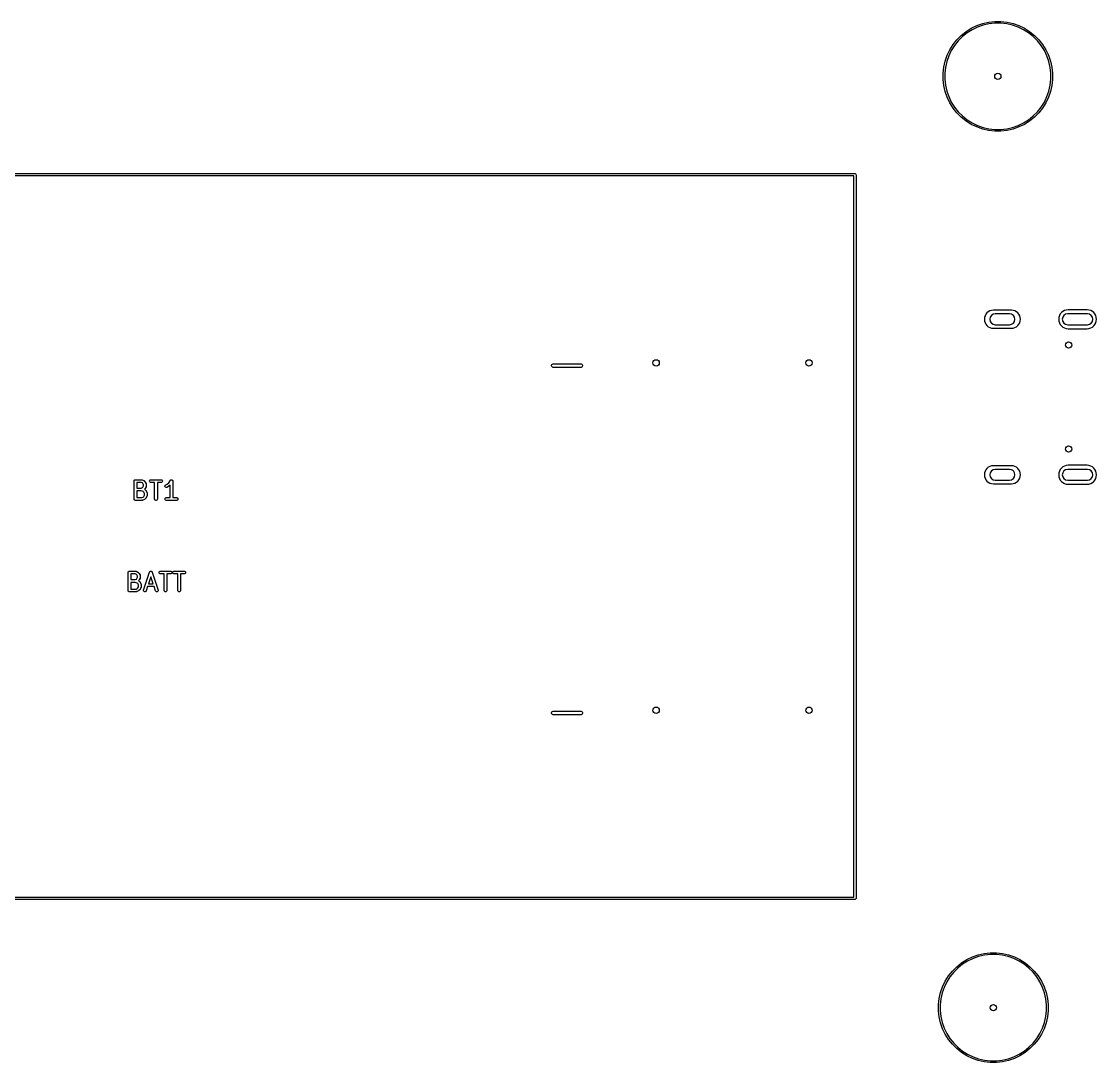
# Model space of a CAD drawing. Header units: inches. Extents: x 4.11 to 10.25, y -6.46 to -1.35.
# Drawn here: x 7.022 to 9.373, y -3.627 to -1.35 of the extents above; entities that cross this region are included whole.
import ezdxf

# ---------------------------------------------------------------- set-up
doc = ezdxf.new("R2010")
doc.units = ezdxf.units.IN
doc.header["$MEASUREMENT"] = 0
doc.layers.add('BLACK', color=250, linetype='CONTINUOUS')

msp = doc.modelspace()

# ---------------------------------------------------------------- linework, layer by layer
at = {"layer": 'BLACK', "linetype": 'CONTINUOUS'}
for p, q in [((9.0996, -1.3645), (9.1117, -1.3587)), ((9.1131, -1.3621), (9.1014, -1.3678)), ((9.1117, -1.3587), (9.1244, -1.3542)), ((9.1254, -1.3578), (9.1131, -1.3621)), ((9.1244, -1.3542), (9.1375, -1.3512)), ((9.1382, -1.3549), (9.1254, -1.3578)), ((9.1375, -1.3512), (9.1509, -1.3497)), ((9.1511, -1.3535), (9.1382, -1.3549)), ((9.1509, -1.3497), (9.1644, -1.3497)), ((9.1642, -1.3535), (9.1511, -1.3535)), ((9.1771, -1.3549), (9.1642, -1.3535)), ((9.1644, -1.3497), (9.1777, -1.3512)), ((9.1898, -1.3578), (9.1771, -1.3549)), ((9.1777, -1.3512), (9.1909, -1.3542)), ((9.2021, -1.3621), (9.1898, -1.3578)), ((9.1909, -1.3542), (9.2036, -1.3587)), ((9.2139, -1.3678), (9.2021, -1.3621)), ((9.2036, -1.3587), (9.2157, -1.3645)), ((9.0681, -1.3896), (9.0776, -1.3801)), ((9.0801, -1.3829), (9.0709, -1.3921)), ((9.0776, -1.3801), (9.0882, -1.3717)), ((9.0903, -1.3747), (9.0801, -1.3829)), ((9.0882, -1.3717), (9.0996, -1.3645)), ((9.1014, -1.3678), (9.0903, -1.3747)), ((9.2249, -1.3747), (9.2139, -1.3678)), ((9.2157, -1.3645), (9.2271, -1.3717)), ((9.2351, -1.3829), (9.2249, -1.3747)), ((9.2271, -1.3717), (9.2376, -1.3801)), ((9.2444, -1.3921), (9.2351, -1.3829)), ((9.2376, -1.3801), (9.2472, -1.3896)), ((9.0526, -1.4115), (9.0597, -1.4001)), ((9.0628, -1.4023), (9.0558, -1.4133)), ((9.0597, -1.4001), (9.0681, -1.3896)), ((9.0709, -1.3921), (9.0628, -1.4023)), ((9.2525, -1.4023), (9.2444, -1.3921)), ((9.2472, -1.3896), (9.2556, -1.4001)), ((9.2594, -1.4133), (9.2525, -1.4023)), ((9.2556, -1.4001), (9.2627, -1.4115)), ((9.0423, -1.4364), (9.0467, -1.4237)), ((9.0502, -1.4251), (9.0459, -1.4374)), ((9.0467, -1.4237), (9.0526, -1.4115)), ((9.0558, -1.4133), (9.0502, -1.4251)), ((9.2651, -1.4251), (9.2594, -1.4133)), ((9.2627, -1.4115), (9.2686, -1.4237)), ((9.2694, -1.4374), (9.2651, -1.4251)), ((9.2686, -1.4237), (9.273, -1.4364)), ((9.0378, -1.4629), (9.0393, -1.4495)), ((9.0393, -1.4495), (9.0423, -1.4364)), ((9.043, -1.4501), (9.0415, -1.4631)), ((9.0459, -1.4374), (9.043, -1.4501)), ((9.2723, -1.4501), (9.2694, -1.4374)), ((9.2738, -1.4631), (9.2723, -1.4501)), ((9.273, -1.4364), (9.276, -1.4495)), ((9.276, -1.4495), (9.2775, -1.4629)), ((9.0378, -1.4631), (9.0378, -1.4629)), ((9.0378, -1.4763), (9.0378, -1.4631)), ((9.0393, -1.4897), (9.0378, -1.4763)), ((9.0415, -1.4631), (9.0415, -1.4761)), ((9.0415, -1.4761), (9.043, -1.4891)), ((9.2723, -1.4891), (9.2738, -1.4761)), ((9.2738, -1.4761), (9.2738, -1.4631)), ((9.2775, -1.4763), (9.276, -1.4897)), ((9.2775, -1.4629), (9.2775, -1.4763)), ((9.0423, -1.5028), (9.0393, -1.4897)), ((9.0467, -1.5156), (9.0423, -1.5028)), ((9.043, -1.4891), (9.0459, -1.5018)), ((9.0459, -1.5018), (9.0502, -1.5141)), ((9.2651, -1.5141), (9.2694, -1.5018)), ((9.273, -1.5028), (9.2686, -1.5156)), ((9.2694, -1.5018), (9.2723, -1.4891)), ((9.276, -1.4897), (9.273, -1.5028)), ((9.0526, -1.5277), (9.0467, -1.5156)), ((9.0502, -1.5141), (9.0558, -1.5259)), ((9.0597, -1.5391), (9.0526, -1.5277)), ((9.0558, -1.5259), (9.0628, -1.5369)), ((9.2525, -1.5369), (9.2594, -1.5259)), ((9.2627, -1.5277), (9.2556, -1.5391)), ((9.2594, -1.5259), (9.2651, -1.5141)), ((9.2686, -1.5156), (9.2627, -1.5277)), ((9.0681, -1.5496), (9.0597, -1.5391)), ((9.0628, -1.5369), (9.0709, -1.5471)), ((9.0776, -1.5591), (9.0681, -1.5496)), ((9.0709, -1.5471), (9.0801, -1.5563)), ((9.2351, -1.5563), (9.2444, -1.5471)), ((9.2472, -1.5496), (9.2376, -1.5591)), ((9.2444, -1.5471), (9.2525, -1.5369)), ((9.2556, -1.5391), (9.2472, -1.5496)), ((9.0882, -1.5675), (9.0776, -1.5591)), ((9.0801, -1.5563), (9.0903, -1.5645)), ((9.0996, -1.5747), (9.0882, -1.5675)), ((9.0903, -1.5645), (9.1014, -1.5714)), ((9.1117, -1.5805), (9.0996, -1.5747)), ((9.1014, -1.5714), (9.1131, -1.5771)), ((9.2021, -1.5771), (9.2139, -1.5714)), ((9.2157, -1.5747), (9.2036, -1.5805)), ((9.2139, -1.5714), (9.2249, -1.5645)), ((9.2271, -1.5675), (9.2157, -1.5747)), ((9.2249, -1.5645), (9.2351, -1.5563)), ((9.2376, -1.5591), (9.2271, -1.5675)), ((9.1244, -1.585), (9.1117, -1.5805)), ((9.1131, -1.5771), (9.1254, -1.5814)), ((9.1375, -1.588), (9.1244, -1.585)), ((9.1254, -1.5814), (9.1382, -1.5843)), ((9.1509, -1.5895), (9.1375, -1.588)), ((9.1382, -1.5843), (9.1511, -1.5857)), ((9.1644, -1.5895), (9.1509, -1.5895)), ((9.1511, -1.5857), (9.1642, -1.5857)), ((9.1642, -1.5857), (9.1771, -1.5843)), ((9.1777, -1.588), (9.1644, -1.5895)), ((9.1771, -1.5843), (9.1898, -1.5814)), ((9.1909, -1.585), (9.1777, -1.588)), ((9.1898, -1.5814), (9.2021, -1.5771)), ((9.2036, -1.5805), (9.1909, -1.585)), ((5.7858, -1.6823), (8.8449, -1.6823)), ((8.8424, -1.6873), (5.7883, -1.6873)), ((8.8424, -3.2654), (8.8424, -1.6873)), ((8.8449, -1.6823), (8.8458, -1.6825)), ((8.8458, -1.6825), (8.8472, -1.6839)), ((8.8472, -1.6839), (8.8474, -1.6848)), ((8.8474, -1.6848), (8.8474, -3.2679)), ((9.1872, -1.9814), (9.1478, -1.9814)), ((9.1832, -1.9893), (9.1517, -1.9893)), ((9.3537, -1.9893), (9.3104, -1.9893)), ((9.3527, -1.9804), (9.3114, -1.9804)), ((9.1478, -2.0208), (9.1872, -2.0208)), ((9.1517, -2.0129), (9.1832, -2.0129)), ((9.3104, -2.0129), (9.3537, -2.0129)), ((9.3114, -2.0218), (9.3527, -2.0218)), ((8.1815, -2.1017), (8.1821, -2.1003)), ((8.1815, -2.1032), (8.1815, -2.1017)), ((8.1821, -2.1047), (8.1815, -2.1032)), ((8.1821, -2.1003), (8.1832, -2.0992)), ((8.1832, -2.1058), (8.1821, -2.1047)), ((8.1832, -2.0992), (8.1846, -2.0986)), ((8.1846, -2.1063), (8.1832, -2.1058)), ((8.1846, -2.0986), (8.1854, -2.0985)), ((8.1854, -2.1064), (8.1846, -2.1063)), ((8.1854, -2.0985), (8.2454, -2.0985)), ((8.2454, -2.1064), (8.1854, -2.1064)), ((8.2454, -2.0985), (8.2461, -2.0986)), ((8.2461, -2.1063), (8.2454, -2.1064)), ((8.2461, -2.0986), (8.2475, -2.0992)), ((8.2475, -2.1058), (8.2461, -2.1063)), ((8.2475, -2.0992), (8.2486, -2.1003)), ((8.2486, -2.1047), (8.2475, -2.1058)), ((8.2486, -2.1003), (8.2492, -2.1017)), ((8.2492, -2.1032), (8.2486, -2.1047)), ((8.2492, -2.1017), (8.2492, -2.1032)), ((9.1872, -2.3216), (9.1478, -2.3216)), ((9.3527, -2.3206), (9.3114, -2.3206)), ((9.1832, -2.3294), (9.1517, -2.3294)), ((9.3537, -2.3294), (9.3104, -2.3294)), ((7.2683, -2.3549), (7.2684, -2.3543)), ((7.2683, -2.3943), (7.2683, -2.3549)), ((7.2684, -2.3543), (7.2688, -2.3533)), ((7.2688, -2.3533), (7.2697, -2.3525)), ((7.2697, -2.3525), (7.2707, -2.352)), ((7.2707, -2.352), (7.2713, -2.352)), ((7.2713, -2.352), (7.2844, -2.352)), ((7.2837, -2.3579), (7.2743, -2.3579)), ((7.2743, -2.3579), (7.2743, -2.3707)), ((7.2743, -2.3707), (7.2837, -2.3707)), ((7.2864, -2.3592), (7.2837, -2.3579)), ((7.2837, -2.3707), (7.2864, -2.3694)), ((7.2844, -2.352), (7.285, -2.352)), ((7.285, -2.352), (7.2851, -2.3521)), ((7.2851, -2.3521), (7.2852, -2.3521)), ((7.2852, -2.3521), (7.2857, -2.3523)), ((7.2857, -2.3523), (7.2895, -2.3541)), ((7.2876, -2.3604), (7.2864, -2.3592)), ((7.2864, -2.3694), (7.2876, -2.3682)), ((7.289, -2.3631), (7.2876, -2.3604)), ((7.2876, -2.3682), (7.289, -2.3655)), ((7.289, -2.3655), (7.289, -2.3631)), ((7.2895, -2.3541), (7.2897, -2.3543)), ((7.2897, -2.3543), (7.2898, -2.3543)), ((7.2898, -2.3543), (7.2899, -2.3544)), ((7.2899, -2.3544), (7.29, -2.3545)), ((7.29, -2.3545), (7.29, -2.3545)), ((7.29, -2.3545), (7.2903, -2.3547)), ((7.2903, -2.3547), (7.2921, -2.3566)), ((7.2921, -2.372), (7.2913, -2.3729)), ((7.2913, -2.3729), (7.2915, -2.373)), ((7.2915, -2.373), (7.2916, -2.373)), ((7.2916, -2.373), (7.2917, -2.3731)), ((7.2917, -2.3731), (7.2921, -2.3734)), ((7.2921, -2.3566), (7.2923, -2.3568)), ((7.2923, -2.3718), (7.2921, -2.372)), ((7.2921, -2.3734), (7.294, -2.3753)), ((7.2923, -2.3568), (7.2924, -2.3569)), ((7.2924, -2.3717), (7.2923, -2.3718)), ((7.2924, -2.3569), (7.2924, -2.3569)), ((7.2924, -2.3569), (7.2925, -2.357)), ((7.2925, -2.3716), (7.2924, -2.3716)), ((7.2924, -2.3716), (7.2924, -2.3717)), ((7.2925, -2.357), (7.2925, -2.3571)), ((7.2925, -2.3571), (7.2927, -2.3573)), ((7.2927, -2.3712), (7.2925, -2.3715)), ((7.2925, -2.3715), (7.2925, -2.3716)), ((7.2927, -2.3573), (7.2946, -2.3611)), ((7.2946, -2.3675), (7.2927, -2.3712)), ((7.2946, -2.3611), (7.2948, -2.3616)), ((7.2948, -2.3669), (7.2946, -2.3675)), ((7.2948, -2.3616), (7.2948, -2.3617)), ((7.2948, -2.3617), (7.2948, -2.3618)), ((7.2948, -2.3618), (7.2949, -2.3624)), ((7.2949, -2.3662), (7.2948, -2.3667)), ((7.2948, -2.3667), (7.2948, -2.3668)), ((7.2948, -2.3668), (7.2948, -2.3669)), ((7.2949, -2.3624), (7.2949, -2.3662)), ((7.3021, -2.3543), (7.3026, -2.3533)), ((7.3021, -2.3555), (7.3021, -2.3543)), ((7.3026, -2.3566), (7.3021, -2.3555)), ((7.3026, -2.3533), (7.3034, -2.3525)), ((7.3034, -2.3574), (7.3026, -2.3566)), ((7.3034, -2.3525), (7.3045, -2.352)), ((7.3045, -2.3578), (7.3034, -2.3574)), ((7.3045, -2.352), (7.305, -2.352)), ((7.305, -2.3579), (7.3045, -2.3578)), ((7.305, -2.352), (7.3275, -2.352)), ((7.3133, -2.3579), (7.305, -2.3579)), ((7.3133, -2.3943), (7.3133, -2.3579)), ((7.3275, -2.3579), (7.3192, -2.3579)), ((7.3192, -2.3579), (7.3192, -2.3943)), ((7.3275, -2.352), (7.3281, -2.352)), ((7.3281, -2.3578), (7.3275, -2.3579)), ((7.3281, -2.352), (7.3292, -2.3525)), ((7.3292, -2.3574), (7.3281, -2.3578)), ((7.3292, -2.3525), (7.33, -2.3533)), ((7.33, -2.3566), (7.3292, -2.3574)), ((7.33, -2.3533), (7.3304, -2.3543)), ((7.3304, -2.3555), (7.33, -2.3566)), ((7.3304, -2.3543), (7.3304, -2.3555)), ((7.3359, -2.3658), (7.3362, -2.3647)), ((7.3359, -2.3669), (7.3359, -2.3658)), ((7.3365, -2.368), (7.3359, -2.3669)), ((7.3362, -2.3647), (7.337, -2.3638)), ((7.3373, -2.3687), (7.3365, -2.368)), ((7.337, -2.3638), (7.3375, -2.3635)), ((7.3384, -2.3691), (7.3373, -2.3687)), ((7.3375, -2.3635), (7.3408, -2.3619)), ((7.3396, -2.369), (7.3384, -2.3691)), ((7.3401, -2.3688), (7.3396, -2.369)), ((7.3439, -2.3669), (7.3401, -2.3688)), ((7.3408, -2.3619), (7.344, -2.3587)), ((7.3441, -2.3668), (7.3439, -2.3669)), ((7.344, -2.3587), (7.3476, -2.3533)), ((7.3442, -2.3667), (7.3441, -2.3668)), ((7.3443, -2.3667), (7.3442, -2.3667)), ((7.3444, -2.3666), (7.3443, -2.3666)), ((7.3443, -2.3666), (7.3443, -2.3667)), ((7.3446, -2.3664), (7.3444, -2.3666)), ((7.3471, -2.3639), (7.3446, -2.3664)), ((7.3471, -2.3913), (7.3471, -2.3639)), ((7.3476, -2.3533), (7.3479, -2.3528)), ((7.3476, -2.3533), (7.3476, -2.3533)), ((7.3476, -2.3533), (7.3476, -2.3533)), ((7.3476, -2.3533), (7.3476, -2.3533)), ((7.3479, -2.3528), (7.3482, -2.3527)), ((7.3482, -2.3527), (7.3484, -2.3525)), ((7.3484, -2.3525), (7.3487, -2.3523)), ((7.3487, -2.3523), (7.3489, -2.3522)), ((7.3489, -2.3522), (7.3492, -2.3521)), ((7.3492, -2.3521), (7.3495, -2.352)), ((7.3495, -2.352), (7.3498, -2.352)), ((7.3498, -2.352), (7.35, -2.352)), ((7.35, -2.352), (7.3503, -2.352)), ((7.3503, -2.352), (7.3506, -2.352)), ((7.3506, -2.352), (7.3509, -2.3521)), ((7.3509, -2.3521), (7.3512, -2.3522)), ((7.3512, -2.3522), (7.3514, -2.3523)), ((7.3514, -2.3523), (7.3517, -2.3525)), ((7.3517, -2.3525), (7.3519, -2.3527)), ((7.3519, -2.3527), (7.3521, -2.3528)), ((7.3521, -2.3528), (7.3523, -2.3531)), ((7.3523, -2.3531), (7.3525, -2.3533)), ((7.3525, -2.3533), (7.3526, -2.3535)), ((7.3526, -2.3535), (7.3528, -2.3538)), ((7.3528, -2.3538), (7.3528, -2.3541)), ((7.3528, -2.3541), (7.3529, -2.3543)), ((7.3529, -2.3543), (7.353, -2.3549)), ((7.353, -2.3549), (7.353, -2.3549)), ((7.353, -2.3549), (7.353, -2.3549)), ((7.353, -2.3549), (7.353, -2.3549)), ((7.353, -2.3549), (7.353, -2.3913)), ((9.1478, -2.3609), (9.1872, -2.3609)), ((9.1517, -2.3531), (9.1832, -2.3531)), ((9.3104, -2.3531), (9.3537, -2.3531)), ((9.3114, -2.3619), (9.3527, -2.3619)), ((7.2684, -2.3949), (7.2683, -2.3943)), ((7.2688, -2.3959), (7.2684, -2.3949)), ((7.2697, -2.3967), (7.2688, -2.3959)), ((7.2707, -2.3972), (7.2697, -2.3967)), ((7.2713, -2.3972), (7.2707, -2.3972)), ((7.2863, -2.3972), (7.2713, -2.3972)), ((7.2839, -2.3766), (7.2743, -2.3766)), ((7.2743, -2.3766), (7.2743, -2.3913)), ((7.2743, -2.3913), (7.2856, -2.3913)), ((7.2884, -2.3781), (7.2839, -2.3766)), ((7.2856, -2.3913), (7.2883, -2.39)), ((7.2869, -2.3972), (7.2863, -2.3972)), ((7.287, -2.3971), (7.2869, -2.3972)), ((7.2871, -2.3971), (7.287, -2.3971)), ((7.2876, -2.3969), (7.2871, -2.3971)), ((7.2914, -2.3951), (7.2876, -2.3969)), ((7.2883, -2.39), (7.2895, -2.3888)), ((7.2895, -2.3792), (7.2884, -2.3781)), ((7.2908, -2.3819), (7.2895, -2.3792)), ((7.2895, -2.3888), (7.2908, -2.3861)), ((7.2908, -2.3861), (7.2908, -2.3819)), ((7.2916, -2.3949), (7.2914, -2.3951)), ((7.2917, -2.3949), (7.2916, -2.3949)), ((7.2918, -2.3948), (7.2917, -2.3949)), ((7.2919, -2.3947), (7.2918, -2.3948)), ((7.2921, -2.3945), (7.2919, -2.3947)), ((7.2919, -2.3947), (7.2919, -2.3947)), ((7.294, -2.3926), (7.2921, -2.3945)), ((7.294, -2.3753), (7.2942, -2.3755)), ((7.2942, -2.3924), (7.294, -2.3926)), ((7.2942, -2.3755), (7.2943, -2.3756)), ((7.2943, -2.3923), (7.2942, -2.3924)), ((7.2943, -2.3756), (7.2943, -2.3757)), ((7.2943, -2.3757), (7.2944, -2.3758)), ((7.2944, -2.3922), (7.2943, -2.3923)), ((7.2943, -2.3923), (7.2943, -2.3923)), ((7.2944, -2.3758), (7.2944, -2.3758)), ((7.2944, -2.3758), (7.2946, -2.3761)), ((7.2946, -2.3919), (7.2944, -2.3921)), ((7.2944, -2.3921), (7.2944, -2.3922)), ((7.2946, -2.3761), (7.2964, -2.3798)), ((7.2964, -2.3881), (7.2946, -2.3919)), ((7.2964, -2.3798), (7.2966, -2.3804)), ((7.2966, -2.3876), (7.2964, -2.3881)), ((7.2966, -2.3804), (7.2966, -2.3805)), ((7.2966, -2.3805), (7.2967, -2.3806)), ((7.2967, -2.3874), (7.2966, -2.3875)), ((7.2966, -2.3875), (7.2966, -2.3876)), ((7.2967, -2.3806), (7.2967, -2.3812)), ((7.2967, -2.3812), (7.2967, -2.3868)), ((7.2967, -2.3868), (7.2967, -2.3874)), ((7.3134, -2.3949), (7.3133, -2.3943)), ((7.3138, -2.3959), (7.3134, -2.3949)), ((7.3147, -2.3967), (7.3138, -2.3959)), ((7.3157, -2.3972), (7.3147, -2.3967)), ((7.3169, -2.3972), (7.3157, -2.3972)), ((7.3179, -2.3967), (7.3169, -2.3972)), ((7.3187, -2.3959), (7.3179, -2.3967)), ((7.3192, -2.3949), (7.3187, -2.3959)), ((7.3192, -2.3943), (7.3192, -2.3949)), ((7.3359, -2.3937), (7.3363, -2.3926)), ((7.3359, -2.3949), (7.3359, -2.3937)), ((7.3363, -2.3959), (7.3359, -2.3949)), ((7.3363, -2.3926), (7.3371, -2.3918)), ((7.3371, -2.3967), (7.3363, -2.3959)), ((7.3371, -2.3918), (7.3382, -2.3914)), ((7.3382, -2.3972), (7.3371, -2.3967)), ((7.3382, -2.3914), (7.3388, -2.3913)), ((7.3388, -2.3972), (7.3382, -2.3972)), ((7.3388, -2.3913), (7.3471, -2.3913)), ((7.3613, -2.3972), (7.3388, -2.3972)), ((7.353, -2.3913), (7.3613, -2.3913)), ((7.3613, -2.3913), (7.3619, -2.3914)), ((7.3619, -2.3972), (7.3613, -2.3972)), ((7.3619, -2.3914), (7.3629, -2.3918)), ((7.3629, -2.3967), (7.3619, -2.3972)), ((7.3629, -2.3918), (7.3637, -2.3926)), ((7.3637, -2.3959), (7.3629, -2.3967)), ((7.3637, -2.3926), (7.3642, -2.3937)), ((7.3642, -2.3949), (7.3637, -2.3959)), ((7.3642, -2.3937), (7.3642, -2.3949)), ((7.2552, -2.5549), (7.2553, -2.5543)), ((7.2552, -2.5943), (7.2552, -2.5549)), ((7.2553, -2.5543), (7.2557, -2.5533)), ((7.2557, -2.5533), (7.2565, -2.5525)), ((7.2565, -2.5525), (7.2576, -2.552)), ((7.2576, -2.552), (7.2582, -2.552)), ((7.2582, -2.552), (7.2713, -2.552)), ((7.2706, -2.5579), (7.2611, -2.5579)), ((7.2611, -2.5579), (7.2611, -2.5707)), ((7.2733, -2.5592), (7.2706, -2.5579)), ((7.2713, -2.552), (7.2719, -2.552)), ((7.2719, -2.552), (7.272, -2.5521)), ((7.272, -2.5521), (7.2721, -2.5521)), ((7.2721, -2.5521), (7.2726, -2.5523)), ((7.2726, -2.5523), (7.2764, -2.5541)), ((7.2745, -2.5604), (7.2733, -2.5592)), ((7.2758, -2.5631), (7.2745, -2.5604)), ((7.2764, -2.5541), (7.2766, -2.5543)), ((7.2766, -2.5543), (7.2767, -2.5543)), ((7.2767, -2.5543), (7.2768, -2.5544)), ((7.2768, -2.5544), (7.2769, -2.5545)), ((7.2769, -2.5545), (7.2769, -2.5545)), ((7.2769, -2.5545), (7.2771, -2.5547)), ((7.2771, -2.5547), (7.279, -2.5566)), ((7.279, -2.5566), (7.2792, -2.5568)), ((7.2792, -2.5568), (7.2793, -2.5569)), ((7.2793, -2.5569), (7.2793, -2.5569)), ((7.2793, -2.5569), (7.2794, -2.557)), ((7.2794, -2.557), (7.2794, -2.5571)), ((7.2794, -2.5571), (7.2796, -2.5573)), ((7.2796, -2.5573), (7.2814, -2.5611)), ((7.2814, -2.5611), (7.2816, -2.5616)), ((7.2816, -2.5616), (7.2817, -2.5617)), ((7.2817, -2.5617), (7.2817, -2.5618)), ((7.2817, -2.5618), (7.2817, -2.5624)), ((7.2817, -2.5624), (7.2817, -2.5662)), ((7.2891, -2.5934), (7.3022, -2.554)), ((7.3022, -2.554), (7.3025, -2.5535)), ((7.3025, -2.5535), (7.3026, -2.5533)), ((7.3026, -2.5533), (7.3027, -2.5531)), ((7.3027, -2.5531), (7.303, -2.5529)), ((7.303, -2.5529), (7.3032, -2.5526)), ((7.3032, -2.5526), (7.3034, -2.5525)), ((7.3034, -2.5525), (7.3036, -2.5523)), ((7.3036, -2.5523), (7.3039, -2.5522)), ((7.3039, -2.5522), (7.3043, -2.5521)), ((7.3043, -2.5521), (7.3045, -2.5521)), ((7.3045, -2.5521), (7.3047, -2.552)), ((7.3047, -2.552), (7.305, -2.552)), ((7.305, -2.552), (7.3054, -2.552)), ((7.3054, -2.552), (7.3056, -2.5521)), ((7.3056, -2.5521), (7.3058, -2.5521)), ((7.3058, -2.5521), (7.3062, -2.5522)), ((7.3062, -2.5522), (7.3065, -2.5523)), ((7.3065, -2.5523), (7.3067, -2.5525)), ((7.3067, -2.5525), (7.3069, -2.5526)), ((7.3069, -2.5526), (7.3071, -2.5529)), ((7.3071, -2.5529), (7.3074, -2.5531)), ((7.3074, -2.5531), (7.3075, -2.5533)), ((7.3075, -2.5533), (7.3076, -2.5535)), ((7.3076, -2.5535), (7.3078, -2.554)), ((7.3078, -2.554), (7.321, -2.5934)), ((7.3228, -2.5543), (7.3232, -2.5533)), ((7.3228, -2.5555), (7.3228, -2.5543)), ((7.3232, -2.5566), (7.3228, -2.5555)), ((7.3232, -2.5533), (7.324, -2.5525)), ((7.324, -2.5574), (7.3232, -2.5566)), ((7.324, -2.5525), (7.3251, -2.552)), ((7.3251, -2.5578), (7.324, -2.5574)), ((7.3251, -2.552), (7.3257, -2.552)), ((7.3257, -2.5579), (7.3251, -2.5578)), ((7.3257, -2.552), (7.3482, -2.552)), ((7.334, -2.5579), (7.3257, -2.5579)), ((7.334, -2.5943), (7.334, -2.5579)), ((7.3482, -2.5579), (7.3399, -2.5579)), ((7.3399, -2.5579), (7.3399, -2.5943)), ((7.3482, -2.552), (7.3487, -2.552)), ((7.3487, -2.5578), (7.3482, -2.5579)), ((7.3487, -2.552), (7.3498, -2.5525)), ((7.3498, -2.5574), (7.3487, -2.5578)), ((7.3498, -2.5525), (7.3506, -2.5533)), ((7.3506, -2.5566), (7.3498, -2.5574)), ((7.3506, -2.5533), (7.3511, -2.5543)), ((7.3511, -2.5555), (7.3506, -2.5566)), ((7.3511, -2.5543), (7.3511, -2.5555)), ((7.3528, -2.5543), (7.3532, -2.5533)), ((7.3528, -2.5555), (7.3528, -2.5543)), ((7.3532, -2.5566), (7.3528, -2.5555)), ((7.3532, -2.5533), (7.354, -2.5525)), ((7.354, -2.5574), (7.3532, -2.5566)), ((7.354, -2.5525), (7.3551, -2.552)), ((7.3551, -2.5578), (7.354, -2.5574)), ((7.3551, -2.552), (7.3557, -2.552)), ((7.3557, -2.5579), (7.3551, -2.5578)), ((7.3557, -2.552), (7.3782, -2.552)), ((7.364, -2.5579), (7.3557, -2.5579)), ((7.364, -2.5943), (7.364, -2.5579)), ((7.3782, -2.5579), (7.3699, -2.5579)), ((7.3699, -2.5579), (7.3699, -2.5943)), ((7.3782, -2.552), (7.3787, -2.552)), ((7.3787, -2.5578), (7.3782, -2.5579)), ((7.3787, -2.552), (7.3798, -2.5525)), ((7.3798, -2.5574), (7.3787, -2.5578)), ((7.3798, -2.5525), (7.3806, -2.5533)), ((7.3806, -2.5566), (7.3798, -2.5574)), ((7.3806, -2.5533), (7.3811, -2.5543)), ((7.3811, -2.5555), (7.3806, -2.5566)), ((7.3811, -2.5543), (7.3811, -2.5555)), ((7.2611, -2.5707), (7.2706, -2.5707)), ((7.2708, -2.5766), (7.2611, -2.5766)), ((7.2611, -2.5766), (7.2611, -2.5913)), ((7.2706, -2.5707), (7.2733, -2.5694)), ((7.2753, -2.5781), (7.2708, -2.5766)), ((7.2733, -2.5694), (7.2745, -2.5682)), ((7.2745, -2.5682), (7.2758, -2.5655)), ((7.2764, -2.5792), (7.2753, -2.5781)), ((7.2758, -2.5655), (7.2758, -2.5631)), ((7.2777, -2.5819), (7.2764, -2.5792)), ((7.2764, -2.5888), (7.2777, -2.5861)), ((7.2777, -2.5861), (7.2777, -2.5819)), ((7.279, -2.572), (7.2781, -2.5729)), ((7.2781, -2.5729), (7.2784, -2.573)), ((7.2784, -2.573), (7.2785, -2.573)), ((7.2785, -2.573), (7.2786, -2.5731)), ((7.2786, -2.5731), (7.279, -2.5734)), ((7.2792, -2.5718), (7.279, -2.572)), ((7.279, -2.5734), (7.2809, -2.5753)), ((7.2793, -2.5717), (7.2792, -2.5718)), ((7.2794, -2.5716), (7.2793, -2.5716)), ((7.2793, -2.5716), (7.2793, -2.5717)), ((7.2796, -2.5712), (7.2794, -2.5715)), ((7.2794, -2.5715), (7.2794, -2.5716)), ((7.2814, -2.5675), (7.2796, -2.5712)), ((7.2809, -2.5753), (7.2811, -2.5755)), ((7.2811, -2.5755), (7.2811, -2.5756)), ((7.2811, -2.5756), (7.2812, -2.5757)), ((7.2812, -2.5757), (7.2813, -2.5758)), ((7.2813, -2.5758), (7.2813, -2.5758)), ((7.2813, -2.5758), (7.2814, -2.5761)), ((7.2816, -2.5669), (7.2814, -2.5675)), ((7.2814, -2.5761), (7.2833, -2.5798)), ((7.2817, -2.5668), (7.2816, -2.5669)), ((7.2817, -2.5662), (7.2817, -2.5667)), ((7.2817, -2.5667), (7.2817, -2.5668)), ((7.2833, -2.5798), (7.2835, -2.5804)), ((7.2835, -2.5804), (7.2835, -2.5805)), ((7.2835, -2.5805), (7.2836, -2.5806)), ((7.2836, -2.5806), (7.2836, -2.5812)), ((7.2836, -2.5812), (7.2836, -2.5868)), ((7.2978, -2.586), (7.2947, -2.5952)), ((7.3123, -2.586), (7.2978, -2.586)), ((7.305, -2.5643), (7.2998, -2.5801)), ((7.2998, -2.5801), (7.3103, -2.5801)), ((7.3103, -2.5801), (7.305, -2.5643)), ((7.3154, -2.5952), (7.3123, -2.586)), ((7.2553, -2.5949), (7.2552, -2.5943)), ((7.2557, -2.5959), (7.2553, -2.5949)), ((7.2565, -2.5967), (7.2557, -2.5959)), ((7.2576, -2.5972), (7.2565, -2.5967)), ((7.2582, -2.5972), (7.2576, -2.5972)), ((7.2732, -2.5972), (7.2582, -2.5972)), ((7.2611, -2.5913), (7.2725, -2.5913)), ((7.2725, -2.5913), (7.2752, -2.59)), ((7.2737, -2.5972), (7.2732, -2.5972)), ((7.2738, -2.5971), (7.2737, -2.5972)), ((7.274, -2.5971), (7.2738, -2.5971)), ((7.2745, -2.5969), (7.274, -2.5971)), ((7.2782, -2.5951), (7.2745, -2.5969)), ((7.2752, -2.59), (7.2764, -2.5888)), ((7.2785, -2.5949), (7.2782, -2.5951)), ((7.2786, -2.5949), (7.2785, -2.5949)), ((7.2787, -2.5947), (7.2786, -2.5948)), ((7.2786, -2.5948), (7.2786, -2.5949)), ((7.2788, -2.5947), (7.2787, -2.5947)), ((7.279, -2.5945), (7.2788, -2.5947)), ((7.2809, -2.5926), (7.279, -2.5945)), ((7.2811, -2.5924), (7.2809, -2.5926)), ((7.2812, -2.5923), (7.2811, -2.5923)), ((7.2811, -2.5923), (7.2811, -2.5924)), ((7.2813, -2.5922), (7.2812, -2.5923)), ((7.2814, -2.5919), (7.2813, -2.5921)), ((7.2813, -2.5921), (7.2813, -2.5922)), ((7.2833, -2.5881), (7.2814, -2.5919)), ((7.2835, -2.5876), (7.2833, -2.5881)), ((7.2836, -2.5874), (7.2835, -2.5875)), ((7.2835, -2.5875), (7.2835, -2.5876)), ((7.2836, -2.5868), (7.2836, -2.5874)), ((7.289, -2.5939), (7.2891, -2.5934)), ((7.2891, -2.5951), (7.289, -2.5939)), ((7.2896, -2.5961), (7.2891, -2.5951)), ((7.2905, -2.5968), (7.2896, -2.5961)), ((7.2916, -2.5972), (7.2905, -2.5968)), ((7.2927, -2.5971), (7.2916, -2.5972)), ((7.2937, -2.5966), (7.2927, -2.5971)), ((7.2945, -2.5957), (7.2937, -2.5966)), ((7.2947, -2.5952), (7.2945, -2.5957)), ((7.3156, -2.5957), (7.3154, -2.5952)), ((7.3164, -2.5966), (7.3156, -2.5957)), ((7.3174, -2.5971), (7.3164, -2.5966)), ((7.3185, -2.5972), (7.3174, -2.5971)), ((7.3196, -2.5968), (7.3185, -2.5972)), ((7.3205, -2.5961), (7.3196, -2.5968)), ((7.321, -2.5951), (7.3205, -2.5961)), ((7.321, -2.5934), (7.3211, -2.5939)), ((7.3211, -2.5939), (7.321, -2.5951)), ((7.334, -2.5949), (7.334, -2.5943)), ((7.3345, -2.5959), (7.334, -2.5949)), ((7.3353, -2.5967), (7.3345, -2.5959)), ((7.3363, -2.5972), (7.3353, -2.5967)), ((7.3375, -2.5972), (7.3363, -2.5972)), ((7.3386, -2.5967), (7.3375, -2.5972)), ((7.3394, -2.5959), (7.3386, -2.5967)), ((7.3398, -2.5949), (7.3394, -2.5959)), ((7.3399, -2.5943), (7.3398, -2.5949)), ((7.364, -2.5949), (7.364, -2.5943)), ((7.3645, -2.5959), (7.364, -2.5949)), ((7.3653, -2.5967), (7.3645, -2.5959)), ((7.3663, -2.5972), (7.3653, -2.5967)), ((7.3675, -2.5972), (7.3663, -2.5972)), ((7.3686, -2.5967), (7.3675, -2.5972)), ((7.3694, -2.5959), (7.3686, -2.5967)), ((7.3698, -2.5949), (7.3694, -2.5959)), ((7.3699, -2.5943), (7.3698, -2.5949)), ((8.1815, -2.8616), (8.1821, -2.8601)), ((8.1815, -2.8631), (8.1815, -2.8616)), ((8.1821, -2.8645), (8.1815, -2.8631)), ((8.1821, -2.8601), (8.1832, -2.859)), ((8.1832, -2.8656), (8.1821, -2.8645)), ((8.1832, -2.859), (8.1846, -2.8585)), ((8.1846, -2.8662), (8.1832, -2.8656)), ((8.1846, -2.8585), (8.1854, -2.8584)), ((8.1854, -2.8663), (8.1846, -2.8662)), ((8.1854, -2.8584), (8.2454, -2.8584)), ((8.2454, -2.8663), (8.1854, -2.8663)), ((8.2454, -2.8584), (8.2461, -2.8585)), ((8.2461, -2.8662), (8.2454, -2.8663)), ((8.2461, -2.8585), (8.2475, -2.859)), ((8.2475, -2.8656), (8.2461, -2.8662)), ((8.2475, -2.859), (8.2486, -2.8601)), ((8.2486, -2.8645), (8.2475, -2.8656)), ((8.2486, -2.8601), (8.2492, -2.8616)), ((8.2492, -2.8631), (8.2486, -2.8645)), ((8.2492, -2.8616), (8.2492, -2.8631)), ((5.7883, -3.2654), (8.8424, -3.2654)), ((8.8474, -3.2679), (8.8472, -3.2689)), ((8.8449, -3.2704), (5.7858, -3.2704)), ((8.8458, -3.2702), (8.8449, -3.2704)), ((8.8472, -3.2689), (8.8458, -3.2702)), ((9.0678, -3.4175), (9.0783, -3.4091)), ((9.0783, -3.4091), (9.0897, -3.4019)), ((9.0915, -3.4052), (9.0805, -3.4121)), ((9.0897, -3.4019), (9.1018, -3.3961)), ((9.1033, -3.3995), (9.0915, -3.4052)), ((9.1018, -3.3961), (9.1146, -3.3916)), ((9.1156, -3.3952), (9.1033, -3.3995)), ((9.1146, -3.3916), (9.1277, -3.3886)), ((9.1283, -3.3923), (9.1156, -3.3952)), ((9.1277, -3.3886), (9.1411, -3.3871)), ((9.1413, -3.3909), (9.1283, -3.3923)), ((9.1411, -3.3871), (9.1545, -3.3871)), ((9.1543, -3.3909), (9.1413, -3.3909)), ((9.1673, -3.3923), (9.1543, -3.3909)), ((9.1545, -3.3871), (9.1679, -3.3886)), ((9.18, -3.3952), (9.1673, -3.3923)), ((9.1679, -3.3886), (9.181, -3.3916)), ((9.1923, -3.3995), (9.18, -3.3952)), ((9.181, -3.3916), (9.1937, -3.3961)), ((9.2041, -3.4052), (9.1923, -3.3995)), ((9.1937, -3.3961), (9.2059, -3.4019)), ((9.2151, -3.4121), (9.2041, -3.4052)), ((9.2059, -3.4019), (9.2173, -3.4091)), ((9.2173, -3.4091), (9.2278, -3.4175)), ((9.0499, -3.4375), (9.0583, -3.427)), ((9.0611, -3.4295), (9.0529, -3.4397)), ((9.0583, -3.427), (9.0678, -3.4175)), ((9.0703, -3.4203), (9.0611, -3.4295)), ((9.0805, -3.4121), (9.0703, -3.4203)), ((9.2253, -3.4203), (9.2151, -3.4121)), ((9.2345, -3.4295), (9.2253, -3.4203)), ((9.2278, -3.4175), (9.2373, -3.427)), ((9.2427, -3.4397), (9.2345, -3.4295)), ((9.2373, -3.427), (9.2457, -3.4375)), ((9.0369, -3.4611), (9.0427, -3.4489)), ((9.046, -3.4507), (9.0403, -3.4625)), ((9.0427, -3.4489), (9.0499, -3.4375)), ((9.0529, -3.4397), (9.046, -3.4507)), ((9.2496, -3.4507), (9.2427, -3.4397)), ((9.2457, -3.4375), (9.2529, -3.4489)), ((9.2553, -3.4625), (9.2496, -3.4507)), ((9.2529, -3.4489), (9.2587, -3.4611)), ((9.0294, -3.4869), (9.0324, -3.4738)), ((9.0324, -3.4738), (9.0369, -3.4611)), ((9.036, -3.4748), (9.0331, -3.4875)), ((9.0403, -3.4625), (9.036, -3.4748)), ((9.2596, -3.4748), (9.2553, -3.4625)), ((9.2587, -3.4611), (9.2632, -3.4738)), ((9.2625, -3.4875), (9.2596, -3.4748)), ((9.2632, -3.4738), (9.2662, -3.4869)), ((9.0279, -3.5003), (9.0294, -3.4869)), ((9.0279, -3.5005), (9.0279, -3.5003)), ((9.0279, -3.5137), (9.0279, -3.5005)), ((9.0331, -3.4875), (9.0317, -3.5005)), ((9.0317, -3.5005), (9.0317, -3.5135)), ((9.2639, -3.5005), (9.2625, -3.4875)), ((9.2639, -3.5135), (9.2639, -3.5005)), ((9.2662, -3.4869), (9.2677, -3.5003)), ((9.2677, -3.5003), (9.2677, -3.5137)), ((9.0294, -3.5271), (9.0279, -3.5137)), ((9.0317, -3.5135), (9.0331, -3.5265)), ((9.0331, -3.5265), (9.036, -3.5392)), ((9.2596, -3.5392), (9.2625, -3.5265)), ((9.2625, -3.5265), (9.2639, -3.5135)), ((9.2677, -3.5137), (9.2662, -3.5271)), ((9.0324, -3.5402), (9.0294, -3.5271)), ((9.0369, -3.553), (9.0324, -3.5402)), ((9.036, -3.5392), (9.0403, -3.5515)), ((9.2553, -3.5515), (9.2596, -3.5392)), ((9.2632, -3.5402), (9.2587, -3.553)), ((9.2662, -3.5271), (9.2632, -3.5402)), ((9.0427, -3.5651), (9.0369, -3.553)), ((9.0403, -3.5515), (9.046, -3.5633)), ((9.0499, -3.5765), (9.0427, -3.5651)), ((9.046, -3.5633), (9.0529, -3.5743)), ((9.2427, -3.5743), (9.2496, -3.5633)), ((9.2529, -3.5651), (9.2457, -3.5765)), ((9.2496, -3.5633), (9.2553, -3.5515)), ((9.2587, -3.553), (9.2529, -3.5651)), ((9.0583, -3.587), (9.0499, -3.5765)), ((9.0529, -3.5743), (9.0611, -3.5845)), ((9.0678, -3.5965), (9.0583, -3.587)), ((9.0611, -3.5845), (9.0703, -3.5937)), ((9.0783, -3.6049), (9.0678, -3.5965)), ((9.0703, -3.5937), (9.0805, -3.6019)), ((9.2151, -3.6019), (9.2253, -3.5937)), ((9.2278, -3.5965), (9.2173, -3.6049)), ((9.2253, -3.5937), (9.2345, -3.5845)), ((9.2373, -3.587), (9.2278, -3.5965)), ((9.2345, -3.5845), (9.2427, -3.5743)), ((9.2457, -3.5765), (9.2373, -3.587)), ((9.0897, -3.6121), (9.0783, -3.6049)), ((9.0805, -3.6019), (9.0915, -3.6088)), ((9.1018, -3.6179), (9.0897, -3.6121)), ((9.0915, -3.6088), (9.1033, -3.6145)), ((9.1146, -3.6224), (9.1018, -3.6179)), ((9.1033, -3.6145), (9.1156, -3.6188)), ((9.1156, -3.6188), (9.1283, -3.6217)), ((9.1673, -3.6217), (9.18, -3.6188)), ((9.18, -3.6188), (9.1923, -3.6145)), ((9.1937, -3.6179), (9.181, -3.6224)), ((9.1923, -3.6145), (9.2041, -3.6088)), ((9.2059, -3.6121), (9.1937, -3.6179)), ((9.2041, -3.6088), (9.2151, -3.6019)), ((9.2173, -3.6049), (9.2059, -3.6121)), ((9.1277, -3.6254), (9.1146, -3.6224)), ((9.1411, -3.6269), (9.1277, -3.6254)), ((9.1283, -3.6217), (9.1413, -3.6231)), ((9.1545, -3.6269), (9.1411, -3.6269)), ((9.1413, -3.6231), (9.1543, -3.6231)), ((9.1543, -3.6231), (9.1673, -3.6217)), ((9.1679, -3.6254), (9.1545, -3.6269)), ((9.181, -3.6224), (9.1679, -3.6254))]:
    msp.add_line(p, q, dxfattribs=at)
at = {"layer": 'BLACK'}
for centre in [(9.1576, -1.4696), (9.1576, -1.4696), (9.3124, -2.0574), (9.3124, -2.0574), (8.4102, -2.0965), (8.4102, -2.0965), (8.7445, -2.0965), (8.7445, -2.0965), (9.3124, -2.285), (9.3124, -2.285), (8.4102, -2.8563), (8.4102, -2.8563), (8.7445, -2.8563), (8.7445, -2.8563), (9.1478, -3.507), (9.1478, -3.507)]:
    msp.add_circle(centre, 0.00689, dxfattribs=at)
for centre, radius, start, end in [((9.1478, -2.0011), 0.0197, 90, 270), ((9.1517, -2.0011), 0.0118, 90, 270), ((9.1832, -2.0011), 0.0118, -90, 90), ((9.1872, -2.0011), 0.0197, -90, 90), ((9.3114, -2.0011), 0.0207, 90, 270), ((9.3104, -2.0011), 0.0118, 90, 270), ((9.3527, -2.0011), 0.0207, -90, 90), ((9.3537, -2.0011), 0.0118, -90, 90), ((9.1478, -2.3413), 0.0197, 90, 270), ((9.1872, -2.3413), 0.0197, -90, 90), ((9.3114, -2.3413), 0.0207, 90, 270), ((9.3527, -2.3413), 0.0207, -90, 90), ((9.1517, -2.3413), 0.0118, 90, 270), ((9.1832, -2.3413), 0.0118, -90, 90), ((9.3104, -2.3413), 0.0118, 90, 270), ((9.3537, -2.3413), 0.0118, -90, 90)]:
    msp.add_arc(centre, radius, start, end, dxfattribs=at)

doc.saveas('drawing.dxf')
